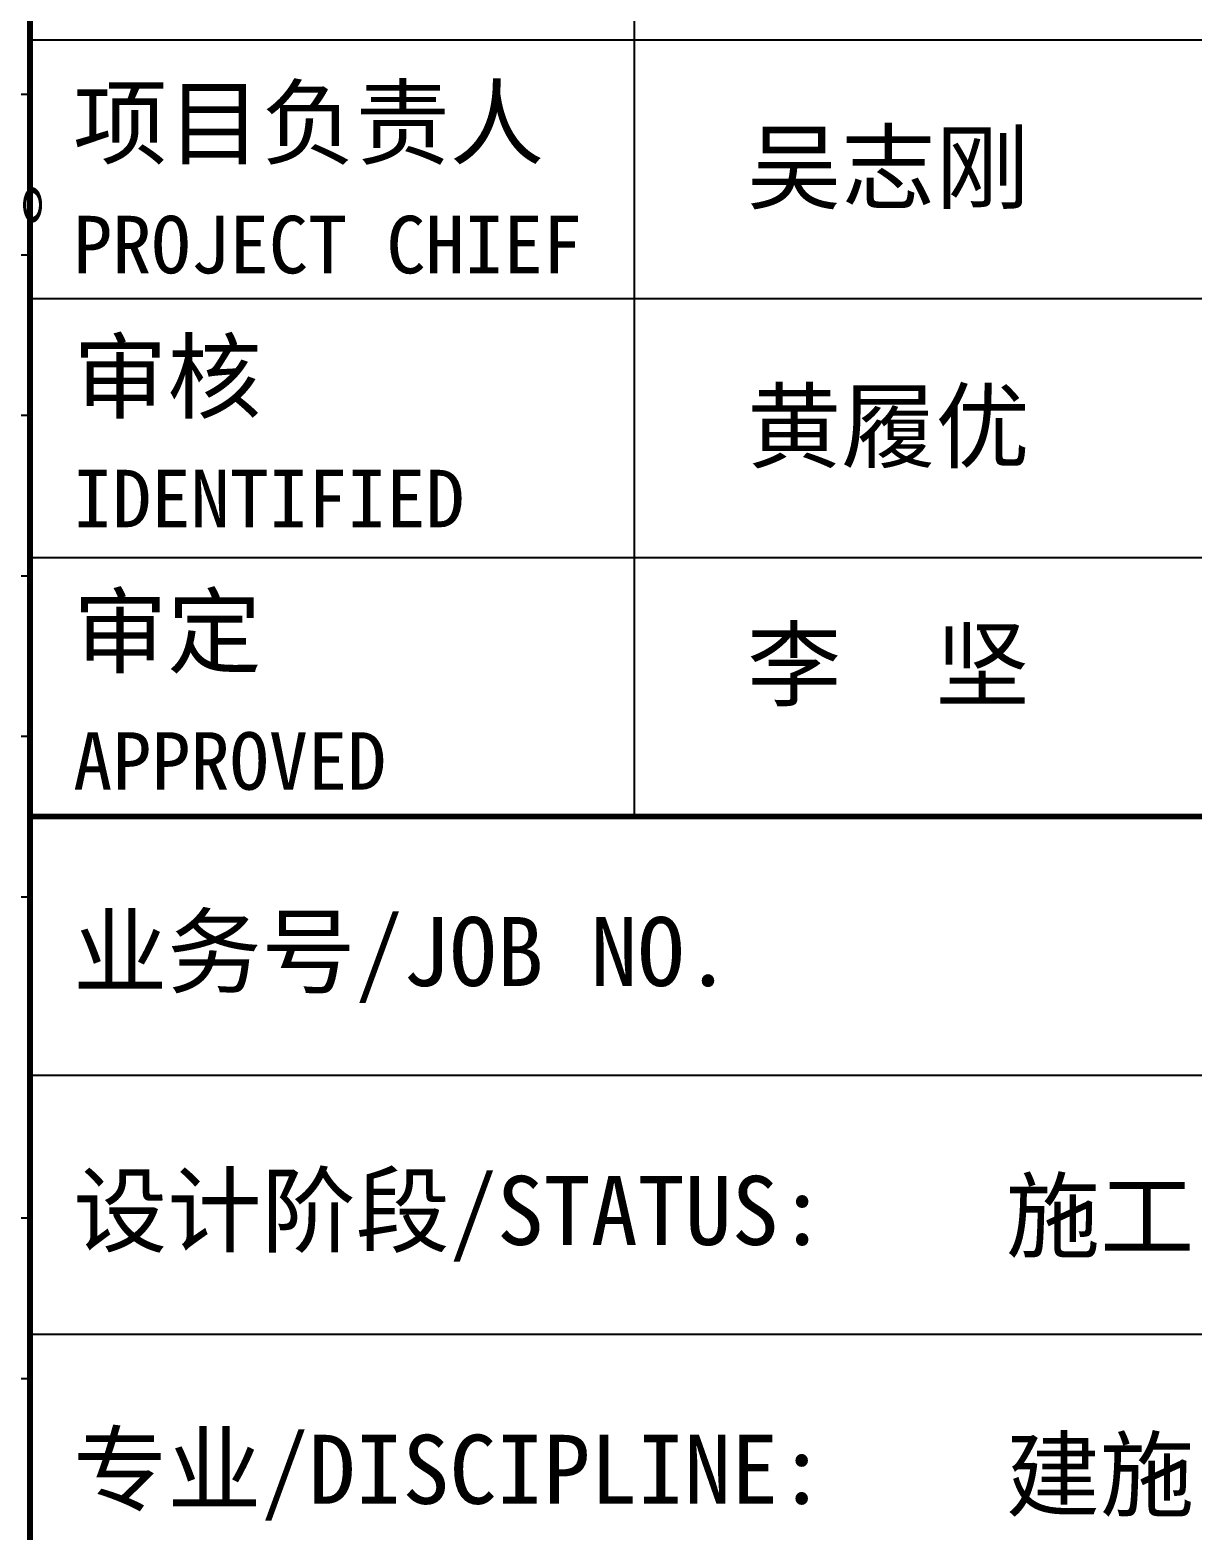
# Model space of a CAD drawing. Extents: x -737978 to 768813, y -372247 to 1140308.
# Drawn here: x -614359 to -608564, y -29256 to -21781 of the extents above; entities that cross this region are included whole.
import ezdxf

# ---------------------------------------------------------------- set-up
doc = ezdxf.new("R2010")
doc.units = 0
doc.header["$LTSCALE"] = 10
doc.header["$MEASUREMENT"] = 0
doc.layers.get('0').update_dxf_attribs({"linetype": 'CONTINUOUS'})
for name, color, linetype in [('A-ANNO-TABS', 7, 'CONTINUOUS'), ('A-ANNO-TEXT', 7, 'CONTINUOUS'), ('PUB_TITLE', 4, 'CONTINUOUS')]:
    doc.layers.add(name, color=color, linetype=linetype)
doc.styles.add('-宋体', font='', dxfattribs={"width": 0.8})
doc.styles.add('A-单线字', font='GBENOR', dxfattribs={"bigfont": 'GBCBIG'})
doc.styles.get('-宋体').set_extended_font_data('SimSun')

# ---------------------------------------------------------------- blocks, each defined once
blk = doc.blocks.new('TQ1')
at = {"layer": 'PUB_TITLE'}
for p, q in [((-49854.8, -403754.8), (-43854.8, -403754.8)), ((-49854.8, -404654.8), (-43854.8, -404654.8)), ((-49854.8, -405554.8), (-43854.8, -405554.8)), ((-49854.8, -407354.8), (-43854.8, -407354.8)), ((-49854.8, -408254.8), (-43854.8, -408254.8))]:
    blk.add_line(p, q, dxfattribs=at)
at = {"layer": 'PUB_TITLE', "const_width": 20}
for points in [[(-49854.8, -378413.9), (-49854.8, -418454.8)], [(-49854.8, -406454.8), (-43854.8, -406454.8)]]:
    blk.add_lwpolyline(points, dxfattribs=at)
at = {"layer": 'PUB_TITLE'}
blk.add_lwpolyline([(-47754.8, -401054.8), (-47754.8, -406454.8)], dxfattribs=at)
at = {"layer": 'PUB_TITLE', "style": '-宋体'}
for s, height, p in [('项目负责人', 240, (-49704.8, -404163.3)), ('PROJECT CHIEF', 200, (-49704.8, -404566.9)), ('审核', 240, (-49704.8, -405046.2)), ('IDENTIFIED', 200, (-49704.8, -405449.9)), ('审定', 240, (-49704.8, -405931.5)), ('李  坚', 240, (-47362.3, -406047.1)), ('APPROVED', 200, (-49704.8, -406362)), ('业务号/JOB NO.', 240, (-49704.8, -407044.5)), ('设计阶段/STATUS:', 240, (-49704.8, -407944.5)), ('施工图', 240, (-46462.9, -407963.2)), ('专业/DISCIPLINE:', 240, (-49704.8, -408844.5)), ('建施', 240, (-46462.9, -408863.2))]:
    blk.add_text(s, height=height, dxfattribs=at).set_placement(p)
at = {"layer": 'PUB_TITLE', "style": '-宋体', "width": 1.000002}
for s, p in [('吴志刚', (-47362.2, -404318.2)), ('黄履优', (-47362.2, -405218.2))]:
    blk.add_text(s, height=240, dxfattribs=at).set_placement(p)

msp = doc.modelspace()

# ---------------------------------------------------------------- linework, layer by layer
at = {"layer": 'A-ANNO-TABS', "color": 8}
for p, q in [((-614358.7, -22102.5), (-686357.6, -22102.5)), ((-614358.7, -22902.5), (-686357.6, -22902.5)), ((-614358.7, -23702.5), (-686357.6, -23702.5)), ((-614358.7, -24502.5), (-686357.6, -24502.5)), ((-614358.7, -25302.5), (-686357.6, -25302.5)), ((-614358.7, -26102.5), (-686357.6, -26102.5)), ((-614358.7, -27702.5), (-686357.6, -27702.5)), ((-614358.7, -28502.5), (-686357.6, -28502.5))]:
    msp.add_line(p, q, dxfattribs=at)

# ---------------------------------------------------------------- block references
at = {"xscale": 1.433507481003284, "yscale": 1.433507481003284, "zscale": 1.433507481003284}
msp.add_blockref('TQ1', (-542891.5, 556956.1), dxfattribs=at)

# ---------------------------------------------------------------- texts
at = {"layer": 'A-ANNO-TEXT', "color": 7, "style": 'A-单线字', "width": 0.9}
msp.add_text('（6）玻璃幕墙应采用安全玻璃，并应具有抗撞击的性能；对使用中容易受到撞击的部位，尚应设置明显的警示标志。', height=482.27, dxfattribs=at).set_placement((-630300.1, -22752.1))

doc.saveas('drawing.dxf')
